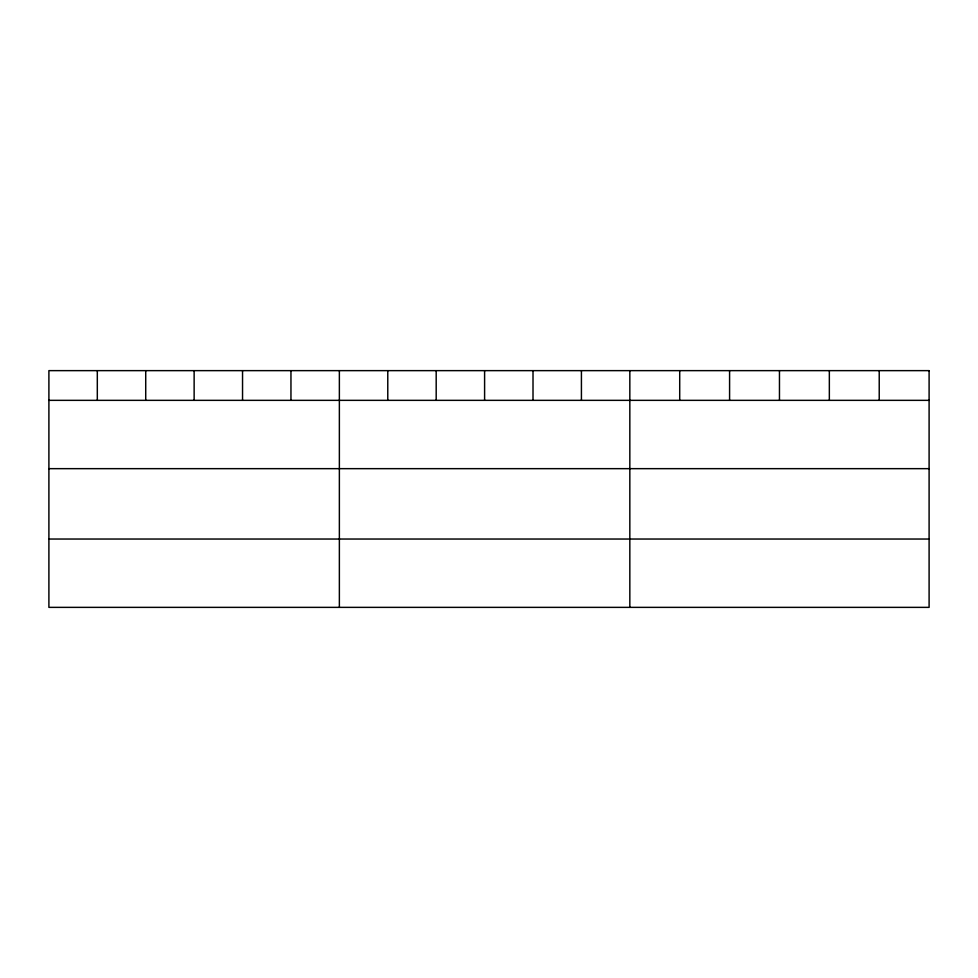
<?xml version="1.0" encoding="UTF-8"?>
<svg xmlns="http://www.w3.org/2000/svg" width="978" height="978" viewBox="0 0 978 978"><rect width="100%" height="100%" fill="white"/><g stroke="black" fill="none" stroke-linecap="round" stroke-linejoin="round"><path stroke-width="1.47" d="M48.9 400.344L929.1 400.344M48.9 468.658L929.1 468.658M48.9 539.037L929.1 539.037M879.222 370.638L879.222 400.344M829.344 370.638L829.344 400.344M779.466 370.638L779.466 400.344M729.588 370.638L729.588 400.344M679.71 370.638L679.71 400.344M629.832 370.638L629.832 607.362M581.421 370.638L581.421 400.344M533.01 370.638L533.01 400.344M484.599 370.638L484.599 400.344M436.188 370.638L436.188 400.344M387.777 370.638L387.777 400.344M339.366 370.638L339.366 607.362M290.955 370.638L290.955 400.344M242.544 370.638L242.544 400.344M194.133 370.638L194.133 400.344M145.722 370.638L145.722 400.344M97.311 370.638L97.311 400.344M929.1 370.638L48.9 370.638L48.9 607.362L929.1 607.362L929.1 370.638"/></g></svg>
